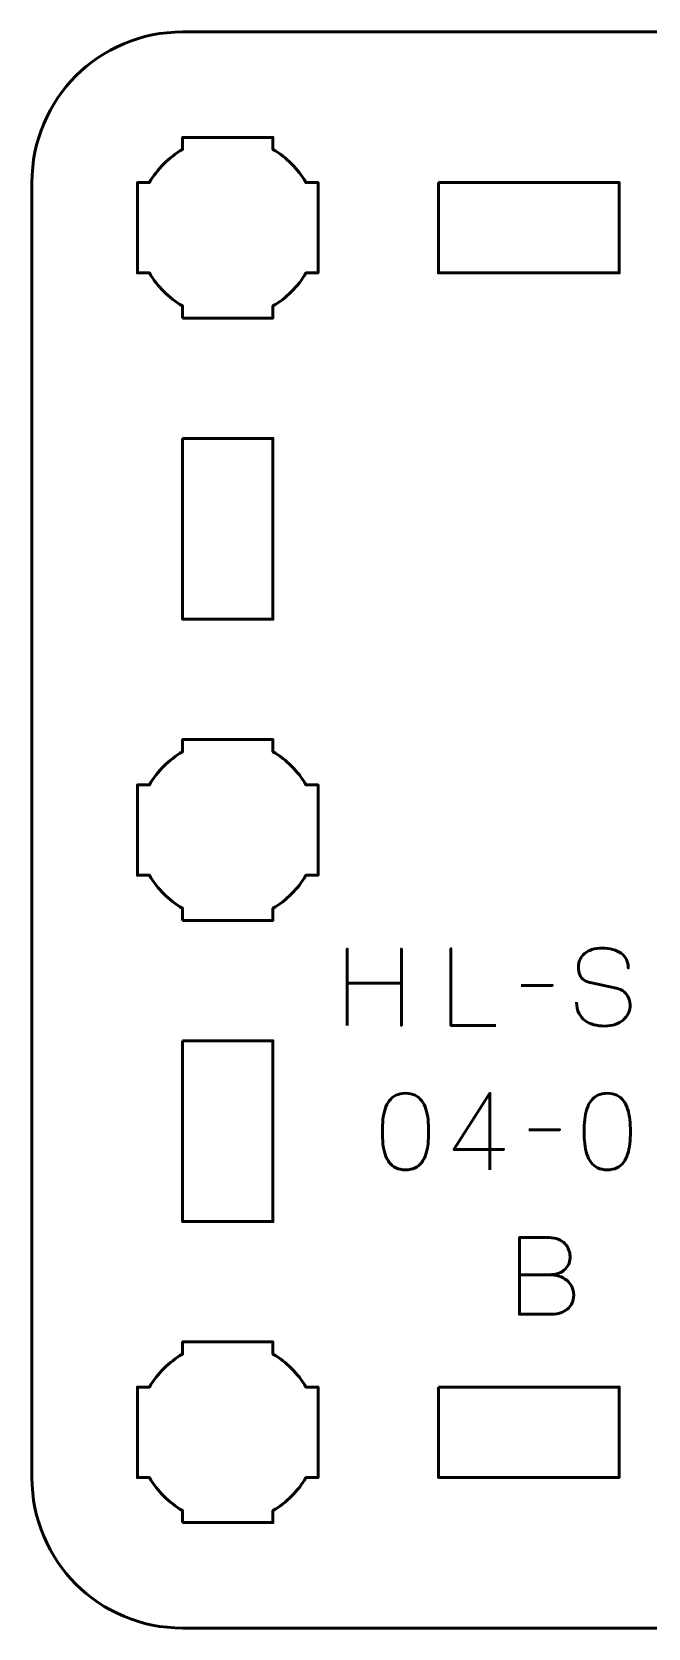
# Model space of a CAD drawing. Header units: centimetres. Extents: x -21.5 to -4.8, y -53.5 to -18.2.
# Drawn here: x -16.15 to -14.1, y -29.5 to -24.2 of the extents above; entities that cross this region are included whole.
import ezdxf

# ---------------------------------------------------------------- set-up
doc = ezdxf.new("R2010")
doc.units = ezdxf.units.CM
doc.header["$MEASUREMENT"] = 0
doc.layers.add('Layer 1', color=7, linetype='Continuous')

msp = doc.modelspace()

# ---------------------------------------------------------------- linework, layer by layer
at = {"layer": 'Layer 1', "lineweight": 53}
for points, knots in [([(-15.64994, -24.19997), (-15.64994, -24.19997), (-5.35004, -24.19997), (-5.35004, -24.19997), (-5.35004, -24.19997), (-5.07304, -24.19997), (-4.84994, -24.42306), (-4.84994, -24.70006), (-4.84994, -24.70006), (-4.84994, -24.70006), (-4.84994, -28.99992), (-4.84994, -28.99992), (-4.84994, -28.99992), (-4.84994, -29.27706), (-5.07304, -29.50002), (-5.35004, -29.50002), (-5.35004, -29.50002), (-5.35004, -29.50002), (-15.64994, -29.50002), (-15.64994, -29.50002), (-15.64994, -29.50002), (-15.92694, -29.50002), (-16.15004, -29.27706), (-16.15004, -28.99992), (-16.15004, -28.99992), (-16.15004, -28.99992), (-16.15004, -24.70006), (-16.15004, -24.70006), (-16.15004, -24.70006), (-16.15004, -24.42306), (-15.92694, -24.19997), (-15.64994, -24.19997)], [0, 0, 0, 0, 0.125, 0.125, 0.125, 0.125, 0.25, 0.25, 0.25, 0.25, 0.375, 0.375, 0.375, 0.375, 0.5, 0.5, 0.5, 0.5, 0.625, 0.625, 0.625, 0.625, 0.75, 0.75, 0.75, 0.75, 0.875, 0.875, 0.875, 0.875, 1, 1, 1, 1]), ([(-15.64995, -25.14999), (-15.64995, -25.14999), (-15.64995, -25.10988), (-15.64995, -25.10988), (-15.64995, -25.10988), (-15.69556, -25.08356), (-15.73348, -25.04553), (-15.7598, -25.00006), (-15.7598, -25.00006), (-15.7598, -25.00006), (-15.80002, -25.00006), (-15.80002, -25.00006), (-15.80002, -25.00006), (-15.80002, -25.00006), (-15.80002, -24.84999), (-15.80002, -24.84999), (-15.80002, -24.84999), (-15.80002, -24.84999), (-15.80002, -24.70006), (-15.80002, -24.70006), (-15.80002, -24.70006), (-15.80002, -24.70006), (-15.7598, -24.70006), (-15.7598, -24.70006), (-15.7598, -24.70006), (-15.73348, -24.65444), (-15.69556, -24.61656), (-15.64995, -24.59024), (-15.64995, -24.59024), (-15.64995, -24.59024), (-15.64995, -24.54999), (-15.64995, -24.54999), (-15.64995, -24.54999), (-15.64995, -24.54999), (-15.50002, -24.54999), (-15.50002, -24.54999), (-15.50002, -24.54999), (-15.50002, -24.54999), (-15.34994, -24.54999), (-15.34994, -24.54999), (-15.34994, -24.54999), (-15.34994, -24.54999), (-15.34994, -24.59024), (-15.34994, -24.59024), (-15.34994, -24.59024), (-15.30447, -24.61656), (-15.26644, -24.65444), (-15.24012, -24.70006), (-15.24012, -24.70006), (-15.24012, -24.70006), (-15.20001, -24.70006), (-15.20001, -24.70006), (-15.20001, -24.70006), (-15.20001, -24.70006), (-15.20001, -24.84999), (-15.20001, -24.84999), (-15.20001, -24.84999), (-15.20001, -24.84999), (-15.20001, -25.00006), (-15.20001, -25.00006), (-15.20001, -25.00006), (-15.20001, -25.00006), (-15.24012, -25.00006), (-15.24012, -25.00006), (-15.24012, -25.00006), (-15.26644, -25.04553), (-15.30447, -25.08356), (-15.34994, -25.10988), (-15.34994, -25.10988), (-15.34994, -25.10988), (-15.34994, -25.14999), (-15.34994, -25.14999), (-15.34994, -25.14999), (-15.34994, -25.14999), (-15.50002, -25.14999), (-15.50002, -25.14999), (-15.50002, -25.14999), (-15.50002, -25.14999), (-15.64995, -25.14999), (-15.64995, -25.14999)], [0, 0, 0, 0, 0.05, 0.05, 0.05, 0.05, 0.1, 0.1, 0.1, 0.1, 0.15, 0.15, 0.15, 0.15, 0.2, 0.2, 0.2, 0.2, 0.25, 0.25, 0.25, 0.25, 0.3, 0.3, 0.3, 0.3, 0.35, 0.35, 0.35, 0.35, 0.4, 0.4, 0.4, 0.4, 0.45, 0.45, 0.45, 0.45, 0.5, 0.5, 0.5, 0.5, 0.55, 0.55, 0.55, 0.55, 0.6, 0.6, 0.6, 0.6, 0.65, 0.65, 0.65, 0.65, 0.7, 0.7, 0.7, 0.7, 0.75, 0.75, 0.75, 0.75, 0.8, 0.8, 0.8, 0.8, 0.85, 0.85, 0.85, 0.85, 0.9, 0.9, 0.9, 0.9, 0.95, 0.95, 0.95, 0.95, 1, 1, 1, 1]), ([(-14.79999, -24.70006), (-14.79999, -24.70006), (-14.19999, -24.70006), (-14.19999, -24.70006), (-14.19999, -24.70006), (-14.19999, -24.70006), (-14.19999, -25.00007), (-14.19999, -25.00007), (-14.19999, -25.00007), (-14.19999, -25.00007), (-14.79999, -25.00007), (-14.79999, -25.00007), (-14.79999, -25.00007), (-14.79999, -25.00007), (-14.79999, -24.70006), (-14.79999, -24.70006)], [0, 0, 0, 0, 0.25, 0.25, 0.25, 0.25, 0.5, 0.5, 0.5, 0.5, 0.75, 0.75, 0.75, 0.75, 1, 1, 1, 1]), ([(-15.64994, -25.55001), (-15.64994, -25.55001), (-15.34994, -25.55001), (-15.34994, -25.55001), (-15.34994, -25.55001), (-15.34994, -25.55001), (-15.34994, -26.15002), (-15.34994, -26.15002), (-15.34994, -26.15002), (-15.34994, -26.15002), (-15.64994, -26.15002), (-15.64994, -26.15002), (-15.64994, -26.15002), (-15.64994, -26.15002), (-15.64994, -25.55001), (-15.64994, -25.55001)], [0, 0, 0, 0, 0.25, 0.25, 0.25, 0.25, 0.5, 0.5, 0.5, 0.5, 0.75, 0.75, 0.75, 0.75, 1, 1, 1, 1]), ([(-15.64995, -27.14999), (-15.64995, -27.14999), (-15.64995, -27.10988), (-15.64995, -27.10988), (-15.64995, -27.10988), (-15.69556, -27.08356), (-15.73348, -27.04553), (-15.7598, -27.00006), (-15.7598, -27.00006), (-15.7598, -27.00006), (-15.80002, -27.00006), (-15.80002, -27.00006), (-15.80002, -27.00006), (-15.80002, -27.00006), (-15.80002, -26.84999), (-15.80002, -26.84999), (-15.80002, -26.84999), (-15.80002, -26.84999), (-15.80002, -26.70006), (-15.80002, -26.70006), (-15.80002, -26.70006), (-15.80002, -26.70006), (-15.7598, -26.70006), (-15.7598, -26.70006), (-15.7598, -26.70006), (-15.73348, -26.65444), (-15.69556, -26.61656), (-15.64995, -26.59024), (-15.64995, -26.59024), (-15.64995, -26.59024), (-15.64995, -26.54999), (-15.64995, -26.54999), (-15.64995, -26.54999), (-15.64995, -26.54999), (-15.50002, -26.54999), (-15.50002, -26.54999), (-15.50002, -26.54999), (-15.50002, -26.54999), (-15.34994, -26.54999), (-15.34994, -26.54999), (-15.34994, -26.54999), (-15.34994, -26.54999), (-15.34994, -26.59024), (-15.34994, -26.59024), (-15.34994, -26.59024), (-15.30447, -26.61656), (-15.26644, -26.65444), (-15.24012, -26.70006), (-15.24012, -26.70006), (-15.24012, -26.70006), (-15.20001, -26.70006), (-15.20001, -26.70006), (-15.20001, -26.70006), (-15.20001, -26.70006), (-15.20001, -26.84999), (-15.20001, -26.84999), (-15.20001, -26.84999), (-15.20001, -26.84999), (-15.20001, -27.00006), (-15.20001, -27.00006), (-15.20001, -27.00006), (-15.20001, -27.00006), (-15.24012, -27.00006), (-15.24012, -27.00006), (-15.24012, -27.00006), (-15.26644, -27.04553), (-15.30447, -27.08356), (-15.34994, -27.10988), (-15.34994, -27.10988), (-15.34994, -27.10988), (-15.34994, -27.14999), (-15.34994, -27.14999), (-15.34994, -27.14999), (-15.34994, -27.14999), (-15.50002, -27.14999), (-15.50002, -27.14999), (-15.50002, -27.14999), (-15.50002, -27.14999), (-15.64995, -27.14999), (-15.64995, -27.14999)], [0, 0, 0, 0, 0.05, 0.05, 0.05, 0.05, 0.1, 0.1, 0.1, 0.1, 0.15, 0.15, 0.15, 0.15, 0.2, 0.2, 0.2, 0.2, 0.25, 0.25, 0.25, 0.25, 0.3, 0.3, 0.3, 0.3, 0.35, 0.35, 0.35, 0.35, 0.4, 0.4, 0.4, 0.4, 0.45, 0.45, 0.45, 0.45, 0.5, 0.5, 0.5, 0.5, 0.55, 0.55, 0.55, 0.55, 0.6, 0.6, 0.6, 0.6, 0.65, 0.65, 0.65, 0.65, 0.7, 0.7, 0.7, 0.7, 0.75, 0.75, 0.75, 0.75, 0.8, 0.8, 0.8, 0.8, 0.85, 0.85, 0.85, 0.85, 0.9, 0.9, 0.9, 0.9, 0.95, 0.95, 0.95, 0.95, 1, 1, 1, 1]), ([(-15.64994, -27.54998), (-15.64994, -27.54998), (-15.34994, -27.54998), (-15.34994, -27.54998), (-15.34994, -27.54998), (-15.34994, -27.54998), (-15.34994, -28.14998), (-15.34994, -28.14998), (-15.34994, -28.14998), (-15.34994, -28.14998), (-15.64994, -28.14998), (-15.64994, -28.14998), (-15.64994, -28.14998), (-15.64994, -28.14998), (-15.64994, -27.54998), (-15.64994, -27.54998)], [0, 0, 0, 0, 0.25, 0.25, 0.25, 0.25, 0.5, 0.5, 0.5, 0.5, 0.75, 0.75, 0.75, 0.75, 1, 1, 1, 1]), ([(-15.64995, -29.14999), (-15.64995, -29.14999), (-15.64995, -29.10988), (-15.64995, -29.10988), (-15.64995, -29.10988), (-15.69556, -29.08356), (-15.73348, -29.04553), (-15.7598, -29.00006), (-15.7598, -29.00006), (-15.7598, -29.00006), (-15.80002, -29.00006), (-15.80002, -29.00006), (-15.80002, -29.00006), (-15.80002, -29.00006), (-15.80002, -28.84999), (-15.80002, -28.84999), (-15.80002, -28.84999), (-15.80002, -28.84999), (-15.80002, -28.70006), (-15.80002, -28.70006), (-15.80002, -28.70006), (-15.80002, -28.70006), (-15.7598, -28.70006), (-15.7598, -28.70006), (-15.7598, -28.70006), (-15.73348, -28.65444), (-15.69556, -28.61656), (-15.64995, -28.59024), (-15.64995, -28.59024), (-15.64995, -28.59024), (-15.64995, -28.54999), (-15.64995, -28.54999), (-15.64995, -28.54999), (-15.64995, -28.54999), (-15.50002, -28.54999), (-15.50002, -28.54999), (-15.50002, -28.54999), (-15.50002, -28.54999), (-15.34994, -28.54999), (-15.34994, -28.54999), (-15.34994, -28.54999), (-15.34994, -28.54999), (-15.34994, -28.59024), (-15.34994, -28.59024), (-15.34994, -28.59024), (-15.30447, -28.61656), (-15.26644, -28.65444), (-15.24012, -28.70006), (-15.24012, -28.70006), (-15.24012, -28.70006), (-15.20001, -28.70006), (-15.20001, -28.70006), (-15.20001, -28.70006), (-15.20001, -28.70006), (-15.20001, -28.84999), (-15.20001, -28.84999), (-15.20001, -28.84999), (-15.20001, -28.84999), (-15.20001, -29.00006), (-15.20001, -29.00006), (-15.20001, -29.00006), (-15.20001, -29.00006), (-15.24012, -29.00006), (-15.24012, -29.00006), (-15.24012, -29.00006), (-15.26644, -29.04553), (-15.30447, -29.08356), (-15.34994, -29.10988), (-15.34994, -29.10988), (-15.34994, -29.10988), (-15.34994, -29.14999), (-15.34994, -29.14999), (-15.34994, -29.14999), (-15.34994, -29.14999), (-15.50002, -29.14999), (-15.50002, -29.14999), (-15.50002, -29.14999), (-15.50002, -29.14999), (-15.64995, -29.14999), (-15.64995, -29.14999)], [0, 0, 0, 0, 0.05, 0.05, 0.05, 0.05, 0.1, 0.1, 0.1, 0.1, 0.15, 0.15, 0.15, 0.15, 0.2, 0.2, 0.2, 0.2, 0.25, 0.25, 0.25, 0.25, 0.3, 0.3, 0.3, 0.3, 0.35, 0.35, 0.35, 0.35, 0.4, 0.4, 0.4, 0.4, 0.45, 0.45, 0.45, 0.45, 0.5, 0.5, 0.5, 0.5, 0.55, 0.55, 0.55, 0.55, 0.6, 0.6, 0.6, 0.6, 0.65, 0.65, 0.65, 0.65, 0.7, 0.7, 0.7, 0.7, 0.75, 0.75, 0.75, 0.75, 0.8, 0.8, 0.8, 0.8, 0.85, 0.85, 0.85, 0.85, 0.9, 0.9, 0.9, 0.9, 0.95, 0.95, 0.95, 0.95, 1, 1, 1, 1]), ([(-14.79999, -28.69993), (-14.79999, -28.69993), (-14.19999, -28.69993), (-14.19999, -28.69993), (-14.19999, -28.69993), (-14.19999, -28.69993), (-14.19999, -28.99992), (-14.19999, -28.99992), (-14.19999, -28.99992), (-14.19999, -28.99992), (-14.79999, -28.99992), (-14.79999, -28.99992), (-14.79999, -28.99992), (-14.79999, -28.99992), (-14.79999, -28.69993), (-14.79999, -28.69993)], [0, 0, 0, 0, 0.25, 0.25, 0.25, 0.25, 0.5, 0.5, 0.5, 0.5, 0.75, 0.75, 0.75, 0.75, 1, 1, 1, 1])]:
    msp.add_open_spline(points, degree=3, knots=knots, dxfattribs=at)
at = {"layer": 'Layer 1', "color": 5, "lineweight": 53}
for points, knots in [([(-14.3416, -27.422), (-14.34148, -27.43606), (-14.33901, -27.44811), (-14.33407, -27.45816), (-14.33407, -27.45816), (-14.32919, -27.46816), (-14.32237, -27.47633), (-14.31379, -27.48268), (-14.31379, -27.48268), (-14.30515, -27.48897), (-14.29521, -27.49362), (-14.28398, -27.49662), (-14.28398, -27.49662), (-14.27281, -27.49956), (-14.26081, -27.50103), (-14.24811, -27.50103), (-14.24811, -27.50103), (-14.2353, -27.50097), (-14.22377, -27.49909), (-14.21348, -27.4955), (-14.21348, -27.4955), (-14.20325, -27.49191), (-14.19449, -27.48709), (-14.18714, -27.48104), (-14.18714, -27.48104), (-14.17985, -27.47498), (-14.17421, -27.46822), (-14.17021, -27.46069), (-14.17021, -27.46069), (-14.16621, -27.45317), (-14.16409, -27.44546), (-14.1638, -27.43753), (-14.1638, -27.43753), (-14.16345, -27.42712), (-14.16497, -27.41759), (-14.16833, -27.40901), (-14.16833, -27.40901), (-14.17168, -27.40043), (-14.17685, -27.39325), (-14.18385, -27.38737), (-14.18385, -27.38737), (-14.19079, -27.38149), (-14.19955, -27.37738), (-14.21001, -27.37508), (-14.21001, -27.37508), (-14.21001, -27.37508), (-14.29644, -27.35639), (-14.29644, -27.35639), (-14.29644, -27.35639), (-14.30456, -27.35468), (-14.31155, -27.3518), (-14.31732, -27.3478), (-14.31732, -27.3478), (-14.32308, -27.34375), (-14.32755, -27.33816), (-14.3306, -27.33099), (-14.3306, -27.33099), (-14.33366, -27.32387), (-14.33525, -27.31482), (-14.33525, -27.30382), (-14.33525, -27.30382), (-14.33525, -27.29547), (-14.33354, -27.28759), (-14.33008, -27.28019), (-14.33008, -27.28019), (-14.32667, -27.27278), (-14.32161, -27.26625), (-14.31496, -27.26049), (-14.31496, -27.26049), (-14.30832, -27.25479), (-14.30009, -27.25032), (-14.29033, -27.24708), (-14.29033, -27.24708), (-14.28051, -27.24379), (-14.26928, -27.24214), (-14.25658, -27.24209), (-14.25658, -27.24209), (-14.24382, -27.24209), (-14.23212, -27.24356), (-14.22142, -27.2465), (-14.22142, -27.2465), (-14.21078, -27.24944), (-14.20155, -27.25367), (-14.19378, -27.25931), (-14.19378, -27.25931), (-14.18602, -27.26496), (-14.18003, -27.2719), (-14.17591, -27.28001), (-14.17591, -27.28001), (-14.17179, -27.28818), (-14.16985, -27.29753), (-14.17015, -27.30806), (-14.17015, -27.30806), (-14.16985, -27.29753), (-14.17179, -27.28818), (-14.17591, -27.28001), (-14.17591, -27.28001), (-14.18003, -27.2719), (-14.18602, -27.26496), (-14.19378, -27.25931), (-14.19378, -27.25931), (-14.20155, -27.25367), (-14.21078, -27.24944), (-14.22142, -27.2465), (-14.22142, -27.2465), (-14.23212, -27.24356), (-14.24382, -27.24209), (-14.25658, -27.24209), (-14.25658, -27.24209), (-14.26928, -27.24214), (-14.28051, -27.24379), (-14.29033, -27.24708), (-14.29033, -27.24708), (-14.30009, -27.25032), (-14.30832, -27.25479), (-14.31496, -27.26049), (-14.31496, -27.26049), (-14.32161, -27.26625), (-14.32667, -27.27278), (-14.33008, -27.28019), (-14.33008, -27.28019), (-14.33354, -27.28759), (-14.33525, -27.29547), (-14.33525, -27.30382), (-14.33525, -27.30382), (-14.33525, -27.31482), (-14.33372, -27.32387), (-14.33078, -27.33093), (-14.33078, -27.33093), (-14.32778, -27.33804), (-14.32337, -27.34357), (-14.31761, -27.34763), (-14.31761, -27.34763), (-14.31185, -27.35162), (-14.30479, -27.35456), (-14.29644, -27.35639), (-14.29644, -27.35639), (-14.29644, -27.35639), (-14.21001, -27.37508), (-14.21001, -27.37508), (-14.21001, -27.37508), (-14.19931, -27.37738), (-14.19049, -27.38149), (-14.18355, -27.38737), (-14.18355, -27.38737), (-14.17656, -27.39325), (-14.17144, -27.40043), (-14.16815, -27.40901), (-14.16815, -27.40901), (-14.16492, -27.41759), (-14.16345, -27.42712), (-14.1638, -27.43753), (-14.1638, -27.43753), (-14.16409, -27.44546), (-14.16621, -27.45317), (-14.17021, -27.46069), (-14.17021, -27.46069), (-14.17421, -27.46822), (-14.17985, -27.47498), (-14.18714, -27.48104), (-14.18714, -27.48104), (-14.19449, -27.48709), (-14.20325, -27.49191), (-14.21348, -27.4955), (-14.21348, -27.4955), (-14.22377, -27.49909), (-14.2353, -27.50097), (-14.24811, -27.50103), (-14.24811, -27.50103), (-14.26081, -27.50103), (-14.27281, -27.49956), (-14.28398, -27.49662), (-14.28398, -27.49662), (-14.29521, -27.49362), (-14.30515, -27.48897), (-14.31379, -27.48268), (-14.31379, -27.48268), (-14.32237, -27.47633), (-14.32919, -27.46816), (-14.33407, -27.45816), (-14.33407, -27.45816), (-14.33901, -27.44811), (-14.34148, -27.43606), (-14.3416, -27.422)], [0, 0, 0, 0, 0.0217391, 0.0217391, 0.0217391, 0.0217391, 0.0434783, 0.0434783, 0.0434783, 0.0434783, 0.0652174, 0.0652174, 0.0652174, 0.0652174, 0.0869565, 0.0869565, 0.0869565, 0.0869565, 0.1086957, 0.1086957, 0.1086957, 0.1086957, 0.1304348, 0.1304348, 0.1304348, 0.1304348, 0.1521739, 0.1521739, 0.1521739, 0.1521739, 0.173913, 0.173913, 0.173913, 0.173913, 0.1956522, 0.1956522, 0.1956522, 0.1956522, 0.2173913, 0.2173913, 0.2173913, 0.2173913, 0.2391304, 0.2391304, 0.2391304, 0.2391304, 0.2608696, 0.2608696, 0.2608696, 0.2608696, 0.2826087, 0.2826087, 0.2826087, 0.2826087, 0.3043478, 0.3043478, 0.3043478, 0.3043478, 0.326087, 0.326087, 0.326087, 0.326087, 0.3478261, 0.3478261, 0.3478261, 0.3478261, 0.3695652, 0.3695652, 0.3695652, 0.3695652, 0.3913043, 0.3913043, 0.3913043, 0.3913043, 0.4130435, 0.4130435, 0.4130435, 0.4130435, 0.4347826, 0.4347826, 0.4347826, 0.4347826, 0.4565217, 0.4565217, 0.4565217, 0.4565217, 0.4782609, 0.4782609, 0.4782609, 0.4782609, 0.5, 0.5, 0.5, 0.5, 0.5217391, 0.5217391, 0.5217391, 0.5217391, 0.5434783, 0.5434783, 0.5434783, 0.5434783, 0.5652174, 0.5652174, 0.5652174, 0.5652174, 0.5869565, 0.5869565, 0.5869565, 0.5869565, 0.6086957, 0.6086957, 0.6086957, 0.6086957, 0.6304348, 0.6304348, 0.6304348, 0.6304348, 0.6521739, 0.6521739, 0.6521739, 0.6521739, 0.673913, 0.673913, 0.673913, 0.673913, 0.6956522, 0.6956522, 0.6956522, 0.6956522, 0.7173913, 0.7173913, 0.7173913, 0.7173913, 0.7391304, 0.7391304, 0.7391304, 0.7391304, 0.7608696, 0.7608696, 0.7608696, 0.7608696, 0.7826087, 0.7826087, 0.7826087, 0.7826087, 0.8043478, 0.8043478, 0.8043478, 0.8043478, 0.826087, 0.826087, 0.826087, 0.826087, 0.8478261, 0.8478261, 0.8478261, 0.8478261, 0.8695652, 0.8695652, 0.8695652, 0.8695652, 0.8913043, 0.8913043, 0.8913043, 0.8913043, 0.9130435, 0.9130435, 0.9130435, 0.9130435, 0.9347826, 0.9347826, 0.9347826, 0.9347826, 0.9565217, 0.9565217, 0.9565217, 0.9565217, 0.9782609, 0.9782609, 0.9782609, 0.9782609, 1, 1, 1, 1]), ([(-15.1029, -27.49891), (-15.1029, -27.49891), (-15.1029, -27.35815), (-15.1029, -27.35815), (-15.1029, -27.35815), (-15.1029, -27.35815), (-14.92333, -27.35815), (-14.92333, -27.35815), (-14.92333, -27.35815), (-14.92333, -27.35815), (-14.92333, -27.49891), (-14.92333, -27.49891), (-14.92333, -27.49891), (-14.92333, -27.49891), (-14.92333, -27.24491), (-14.92333, -27.24491), (-14.92333, -27.24491), (-14.92333, -27.24491), (-14.92333, -27.35815), (-14.92333, -27.35815), (-14.92333, -27.35815), (-14.92333, -27.35815), (-15.1029, -27.35815), (-15.1029, -27.35815), (-15.1029, -27.35815), (-15.1029, -27.35815), (-15.1029, -27.24491), (-15.1029, -27.24491), (-15.1029, -27.24491), (-15.1029, -27.24491), (-15.1029, -27.49891), (-15.1029, -27.49891)], [0, 0, 0, 0, 0.125, 0.125, 0.125, 0.125, 0.25, 0.25, 0.25, 0.25, 0.375, 0.375, 0.375, 0.375, 0.5, 0.5, 0.5, 0.5, 0.625, 0.625, 0.625, 0.625, 0.75, 0.75, 0.75, 0.75, 0.875, 0.875, 0.875, 0.875, 1, 1, 1, 1]), ([(-14.61007, -27.49891), (-14.61007, -27.49891), (-14.75859, -27.49891), (-14.75859, -27.49891), (-14.75859, -27.49891), (-14.75859, -27.49891), (-14.75859, -27.24456), (-14.75859, -27.24456), (-14.75859, -27.24456), (-14.75859, -27.24456), (-14.75859, -27.49891), (-14.75859, -27.49891), (-14.75859, -27.49891), (-14.75859, -27.49891), (-14.61007, -27.49891), (-14.61007, -27.49891)], [0, 0, 0, 0, 0.25, 0.25, 0.25, 0.25, 0.5, 0.5, 0.5, 0.5, 0.75, 0.75, 0.75, 0.75, 1, 1, 1, 1]), ([(-14.52505, -27.36591), (-14.52505, -27.36591), (-14.42239, -27.36591), (-14.42239, -27.36591), (-14.42239, -27.36591), (-14.42239, -27.36591), (-14.52505, -27.36591), (-14.52505, -27.36591)], [0, 0, 0, 0, 0.5, 0.5, 0.5, 0.5, 1, 1, 1, 1]), ([(-14.90957, -27.97833), (-14.89723, -27.97827), (-14.88658, -27.9761), (-14.87771, -27.97186), (-14.87771, -27.97186), (-14.86889, -27.96763), (-14.86154, -27.96157), (-14.85566, -27.95387), (-14.85566, -27.95387), (-14.84984, -27.94611), (-14.84525, -27.93694), (-14.84184, -27.92635), (-14.84184, -27.92635), (-14.83849, -27.91577), (-14.83608, -27.90419), (-14.83473, -27.89149), (-14.83473, -27.89149), (-14.83331, -27.87879), (-14.83261, -27.86544), (-14.83267, -27.85133), (-14.83267, -27.85133), (-14.83261, -27.83728), (-14.83331, -27.82393), (-14.83473, -27.81129), (-14.83473, -27.81129), (-14.83608, -27.79865), (-14.83849, -27.78701), (-14.84184, -27.77642), (-14.84184, -27.77642), (-14.84525, -27.7659), (-14.84984, -27.75673), (-14.85566, -27.74891), (-14.85566, -27.74891), (-14.86154, -27.74114), (-14.86889, -27.73509), (-14.87771, -27.73085), (-14.87771, -27.73085), (-14.88658, -27.72656), (-14.89723, -27.72439), (-14.90957, -27.72433), (-14.90957, -27.72433), (-14.92192, -27.72439), (-14.93256, -27.72656), (-14.94144, -27.73085), (-14.94144, -27.73085), (-14.95026, -27.73509), (-14.95761, -27.74114), (-14.96349, -27.74891), (-14.96349, -27.74891), (-14.96931, -27.75673), (-14.9739, -27.7659), (-14.97731, -27.77642), (-14.97731, -27.77642), (-14.98066, -27.78701), (-14.98307, -27.79865), (-14.98442, -27.81129), (-14.98442, -27.81129), (-14.98583, -27.82393), (-14.98654, -27.83728), (-14.98648, -27.85133), (-14.98648, -27.85133), (-14.98654, -27.86544), (-14.98583, -27.87879), (-14.98442, -27.89149), (-14.98442, -27.89149), (-14.98307, -27.90419), (-14.98066, -27.91577), (-14.97731, -27.92635), (-14.97731, -27.92635), (-14.9739, -27.93694), (-14.96931, -27.94611), (-14.96349, -27.95387), (-14.96349, -27.95387), (-14.95761, -27.96157), (-14.95026, -27.96763), (-14.94144, -27.97186), (-14.94144, -27.97186), (-14.93256, -27.9761), (-14.92192, -27.97827), (-14.90957, -27.97833)], [0, 0, 0, 0, 0.05, 0.05, 0.05, 0.05, 0.1, 0.1, 0.1, 0.1, 0.15, 0.15, 0.15, 0.15, 0.2, 0.2, 0.2, 0.2, 0.25, 0.25, 0.25, 0.25, 0.3, 0.3, 0.3, 0.3, 0.35, 0.35, 0.35, 0.35, 0.4, 0.4, 0.4, 0.4, 0.45, 0.45, 0.45, 0.45, 0.5, 0.5, 0.5, 0.5, 0.55, 0.55, 0.55, 0.55, 0.6, 0.6, 0.6, 0.6, 0.65, 0.65, 0.65, 0.65, 0.7, 0.7, 0.7, 0.7, 0.75, 0.75, 0.75, 0.75, 0.8, 0.8, 0.8, 0.8, 0.85, 0.85, 0.85, 0.85, 0.9, 0.9, 0.9, 0.9, 0.95, 0.95, 0.95, 0.95, 1, 1, 1, 1]), ([(-14.90957, -27.97833), (-14.89723, -27.97827), (-14.88658, -27.9761), (-14.87771, -27.97186), (-14.87771, -27.97186), (-14.86889, -27.96763), (-14.86154, -27.96157), (-14.85566, -27.95387), (-14.85566, -27.95387), (-14.84984, -27.94611), (-14.84525, -27.93694), (-14.84184, -27.92635), (-14.84184, -27.92635), (-14.83849, -27.91577), (-14.83608, -27.90419), (-14.83473, -27.89149), (-14.83473, -27.89149), (-14.83331, -27.87879), (-14.83261, -27.86544), (-14.83267, -27.85133), (-14.83267, -27.85133), (-14.83261, -27.83728), (-14.83331, -27.82393), (-14.83473, -27.81129), (-14.83473, -27.81129), (-14.83608, -27.79865), (-14.83849, -27.78701), (-14.84184, -27.77642), (-14.84184, -27.77642), (-14.84525, -27.7659), (-14.84984, -27.75673), (-14.85566, -27.74891), (-14.85566, -27.74891), (-14.86154, -27.74114), (-14.86889, -27.73509), (-14.87771, -27.73085), (-14.87771, -27.73085), (-14.88658, -27.72656), (-14.89723, -27.72439), (-14.90957, -27.72433), (-14.90957, -27.72433), (-14.92192, -27.72439), (-14.93256, -27.72656), (-14.94144, -27.73085), (-14.94144, -27.73085), (-14.95026, -27.73509), (-14.95761, -27.74114), (-14.96349, -27.74891), (-14.96349, -27.74891), (-14.96931, -27.75673), (-14.9739, -27.7659), (-14.97731, -27.77642), (-14.97731, -27.77642), (-14.98066, -27.78701), (-14.98307, -27.79865), (-14.98442, -27.81129), (-14.98442, -27.81129), (-14.98583, -27.82393), (-14.98654, -27.83728), (-14.98648, -27.85133), (-14.98648, -27.85133), (-14.98654, -27.86544), (-14.98583, -27.87879), (-14.98442, -27.89149), (-14.98442, -27.89149), (-14.98307, -27.90419), (-14.98066, -27.91577), (-14.97731, -27.92635), (-14.97731, -27.92635), (-14.9739, -27.93694), (-14.96931, -27.94611), (-14.96349, -27.95387), (-14.96349, -27.95387), (-14.95761, -27.96157), (-14.95026, -27.96763), (-14.94144, -27.97186), (-14.94144, -27.97186), (-14.93256, -27.9761), (-14.92192, -27.97827), (-14.90957, -27.97833)], [0, 0, 0, 0, 0.05, 0.05, 0.05, 0.05, 0.1, 0.1, 0.1, 0.1, 0.15, 0.15, 0.15, 0.15, 0.2, 0.2, 0.2, 0.2, 0.25, 0.25, 0.25, 0.25, 0.3, 0.3, 0.3, 0.3, 0.35, 0.35, 0.35, 0.35, 0.4, 0.4, 0.4, 0.4, 0.45, 0.45, 0.45, 0.45, 0.5, 0.5, 0.5, 0.5, 0.55, 0.55, 0.55, 0.55, 0.6, 0.6, 0.6, 0.6, 0.65, 0.65, 0.65, 0.65, 0.7, 0.7, 0.7, 0.7, 0.75, 0.75, 0.75, 0.75, 0.8, 0.8, 0.8, 0.8, 0.85, 0.85, 0.85, 0.85, 0.9, 0.9, 0.9, 0.9, 0.95, 0.95, 0.95, 0.95, 1, 1, 1, 1]), ([(-14.62911, -27.97833), (-14.62911, -27.97833), (-14.62911, -27.72398), (-14.62911, -27.72398), (-14.62911, -27.72398), (-14.62911, -27.72398), (-14.74906, -27.9106), (-14.74906, -27.9106), (-14.74906, -27.9106), (-14.74906, -27.9106), (-14.58396, -27.9106), (-14.58396, -27.9106), (-14.58396, -27.9106), (-14.58396, -27.9106), (-14.74906, -27.9106), (-14.74906, -27.9106), (-14.74906, -27.9106), (-14.74906, -27.9106), (-14.62911, -27.72398), (-14.62911, -27.72398), (-14.62911, -27.72398), (-14.62911, -27.72398), (-14.62911, -27.97833), (-14.62911, -27.97833)], [0, 0, 0, 0, 0.1666667, 0.1666667, 0.1666667, 0.1666667, 0.3333333, 0.3333333, 0.3333333, 0.3333333, 0.5, 0.5, 0.5, 0.5, 0.6666667, 0.6666667, 0.6666667, 0.6666667, 0.8333333, 0.8333333, 0.8333333, 0.8333333, 1, 1, 1, 1]), ([(-14.23964, -27.97833), (-14.2273, -27.97827), (-14.21665, -27.9761), (-14.20778, -27.97186), (-14.20778, -27.97186), (-14.19896, -27.96763), (-14.19161, -27.96157), (-14.18573, -27.95387), (-14.18573, -27.95387), (-14.17991, -27.94611), (-14.17532, -27.93694), (-14.17191, -27.92635), (-14.17191, -27.92635), (-14.16856, -27.91577), (-14.16615, -27.90419), (-14.1648, -27.89149), (-14.1648, -27.89149), (-14.16338, -27.87879), (-14.16268, -27.86544), (-14.16274, -27.85133), (-14.16274, -27.85133), (-14.16268, -27.83728), (-14.16338, -27.82393), (-14.1648, -27.81129), (-14.1648, -27.81129), (-14.16615, -27.79865), (-14.16856, -27.78701), (-14.17191, -27.77642), (-14.17191, -27.77642), (-14.17532, -27.7659), (-14.17991, -27.75673), (-14.18573, -27.74891), (-14.18573, -27.74891), (-14.19161, -27.74114), (-14.19896, -27.73509), (-14.20778, -27.73085), (-14.20778, -27.73085), (-14.21665, -27.72656), (-14.2273, -27.72439), (-14.23964, -27.72433), (-14.23964, -27.72433), (-14.25199, -27.72439), (-14.26263, -27.72656), (-14.27151, -27.73085), (-14.27151, -27.73085), (-14.28033, -27.73509), (-14.28768, -27.74114), (-14.29356, -27.74891), (-14.29356, -27.74891), (-14.29938, -27.75673), (-14.30397, -27.7659), (-14.30738, -27.77642), (-14.30738, -27.77642), (-14.31073, -27.78701), (-14.31314, -27.79865), (-14.31449, -27.81129), (-14.31449, -27.81129), (-14.3159, -27.82393), (-14.31661, -27.83728), (-14.31655, -27.85133), (-14.31655, -27.85133), (-14.31661, -27.86544), (-14.3159, -27.87879), (-14.31449, -27.89149), (-14.31449, -27.89149), (-14.31314, -27.90419), (-14.31073, -27.91577), (-14.30738, -27.92635), (-14.30738, -27.92635), (-14.30397, -27.93694), (-14.29938, -27.94611), (-14.29356, -27.95387), (-14.29356, -27.95387), (-14.28768, -27.96157), (-14.28033, -27.96763), (-14.27151, -27.97186), (-14.27151, -27.97186), (-14.26263, -27.9761), (-14.25199, -27.97827), (-14.23964, -27.97833)], [0, 0, 0, 0, 0.05, 0.05, 0.05, 0.05, 0.1, 0.1, 0.1, 0.1, 0.15, 0.15, 0.15, 0.15, 0.2, 0.2, 0.2, 0.2, 0.25, 0.25, 0.25, 0.25, 0.3, 0.3, 0.3, 0.3, 0.35, 0.35, 0.35, 0.35, 0.4, 0.4, 0.4, 0.4, 0.45, 0.45, 0.45, 0.45, 0.5, 0.5, 0.5, 0.5, 0.55, 0.55, 0.55, 0.55, 0.6, 0.6, 0.6, 0.6, 0.65, 0.65, 0.65, 0.65, 0.7, 0.7, 0.7, 0.7, 0.75, 0.75, 0.75, 0.75, 0.8, 0.8, 0.8, 0.8, 0.85, 0.85, 0.85, 0.85, 0.9, 0.9, 0.9, 0.9, 0.95, 0.95, 0.95, 0.95, 1, 1, 1, 1]), ([(-14.23964, -27.97833), (-14.2273, -27.97827), (-14.21665, -27.9761), (-14.20778, -27.97186), (-14.20778, -27.97186), (-14.19896, -27.96763), (-14.19161, -27.96157), (-14.18573, -27.95387), (-14.18573, -27.95387), (-14.17991, -27.94611), (-14.17532, -27.93694), (-14.17191, -27.92635), (-14.17191, -27.92635), (-14.16856, -27.91577), (-14.16615, -27.90419), (-14.1648, -27.89149), (-14.1648, -27.89149), (-14.16338, -27.87879), (-14.16268, -27.86544), (-14.16274, -27.85133), (-14.16274, -27.85133), (-14.16268, -27.83728), (-14.16338, -27.82393), (-14.1648, -27.81129), (-14.1648, -27.81129), (-14.16615, -27.79865), (-14.16856, -27.78701), (-14.17191, -27.77642), (-14.17191, -27.77642), (-14.17532, -27.7659), (-14.17991, -27.75673), (-14.18573, -27.74891), (-14.18573, -27.74891), (-14.19161, -27.74114), (-14.19896, -27.73509), (-14.20778, -27.73085), (-14.20778, -27.73085), (-14.21665, -27.72656), (-14.2273, -27.72439), (-14.23964, -27.72433), (-14.23964, -27.72433), (-14.25199, -27.72439), (-14.26263, -27.72656), (-14.27151, -27.73085), (-14.27151, -27.73085), (-14.28033, -27.73509), (-14.28768, -27.74114), (-14.29356, -27.74891), (-14.29356, -27.74891), (-14.29938, -27.75673), (-14.30397, -27.7659), (-14.30738, -27.77642), (-14.30738, -27.77642), (-14.31073, -27.78701), (-14.31314, -27.79865), (-14.31449, -27.81129), (-14.31449, -27.81129), (-14.3159, -27.82393), (-14.31661, -27.83728), (-14.31655, -27.85133), (-14.31655, -27.85133), (-14.31661, -27.86544), (-14.3159, -27.87879), (-14.31449, -27.89149), (-14.31449, -27.89149), (-14.31314, -27.90419), (-14.31073, -27.91577), (-14.30738, -27.92635), (-14.30738, -27.92635), (-14.30397, -27.93694), (-14.29938, -27.94611), (-14.29356, -27.95387), (-14.29356, -27.95387), (-14.28768, -27.96157), (-14.28033, -27.96763), (-14.27151, -27.97186), (-14.27151, -27.97186), (-14.26263, -27.9761), (-14.25199, -27.97827), (-14.23964, -27.97833)], [0, 0, 0, 0, 0.05, 0.05, 0.05, 0.05, 0.1, 0.1, 0.1, 0.1, 0.15, 0.15, 0.15, 0.15, 0.2, 0.2, 0.2, 0.2, 0.25, 0.25, 0.25, 0.25, 0.3, 0.3, 0.3, 0.3, 0.35, 0.35, 0.35, 0.35, 0.4, 0.4, 0.4, 0.4, 0.45, 0.45, 0.45, 0.45, 0.5, 0.5, 0.5, 0.5, 0.55, 0.55, 0.55, 0.55, 0.6, 0.6, 0.6, 0.6, 0.65, 0.65, 0.65, 0.65, 0.7, 0.7, 0.7, 0.7, 0.75, 0.75, 0.75, 0.75, 0.8, 0.8, 0.8, 0.8, 0.85, 0.85, 0.85, 0.85, 0.9, 0.9, 0.9, 0.9, 0.95, 0.95, 0.95, 0.95, 1, 1, 1, 1]), ([(-14.5, -27.84533), (-14.5, -27.84533), (-14.39734, -27.84533), (-14.39734, -27.84533), (-14.39734, -27.84533), (-14.39734, -27.84533), (-14.5, -27.84533), (-14.5, -27.84533)], [0, 0, 0, 0, 0.5, 0.5, 0.5, 0.5, 1, 1, 1, 1]), ([(-14.53122, -28.32687), (-14.53122, -28.32687), (-14.4335, -28.32687), (-14.4335, -28.32687), (-14.4335, -28.32687), (-14.4208, -28.32681), (-14.40998, -28.32505), (-14.40087, -28.32158), (-14.40087, -28.32158), (-14.39181, -28.31817), (-14.38446, -28.31352), (-14.37876, -28.3077), (-14.37876, -28.3077), (-14.37306, -28.30188), (-14.36894, -28.29529), (-14.36635, -28.288), (-14.36635, -28.288), (-14.36383, -28.28077), (-14.36265, -28.27325), (-14.36294, -28.26548), (-14.36294, -28.26548), (-14.3633, -28.25772), (-14.36494, -28.2502), (-14.36788, -28.24285), (-14.36788, -28.24285), (-14.37076, -28.2355), (-14.37511, -28.22885), (-14.38082, -28.22292), (-14.38082, -28.22292), (-14.38652, -28.21698), (-14.39364, -28.21227), (-14.40228, -28.2088), (-14.40228, -28.2088), (-14.41092, -28.20528), (-14.42109, -28.20345), (-14.43279, -28.2034), (-14.43279, -28.2034), (-14.43279, -28.2034), (-14.53122, -28.2034), (-14.53122, -28.2034), (-14.53122, -28.2034), (-14.53122, -28.2034), (-14.53122, -28.45775), (-14.53122, -28.45775), (-14.53122, -28.45775), (-14.53122, -28.45775), (-14.42292, -28.45775), (-14.42292, -28.45775), (-14.42292, -28.45775), (-14.4128, -28.45775), (-14.4034, -28.45628), (-14.39469, -28.4534), (-14.39469, -28.4534), (-14.38599, -28.45046), (-14.37841, -28.44628), (-14.37182, -28.4407), (-14.37182, -28.4407), (-14.3653, -28.43517), (-14.36018, -28.42847), (-14.35653, -28.42053), (-14.35653, -28.42053), (-14.35289, -28.41259), (-14.35101, -28.4036), (-14.35095, -28.39354), (-14.35095, -28.39354), (-14.35118, -28.38343), (-14.3533, -28.37432), (-14.35736, -28.36614), (-14.35736, -28.36614), (-14.36141, -28.35797), (-14.36706, -28.35098), (-14.37435, -28.3451), (-14.37435, -28.3451), (-14.38164, -28.33927), (-14.39034, -28.33475), (-14.40034, -28.33163), (-14.40034, -28.33163), (-14.41033, -28.32851), (-14.42139, -28.32693), (-14.4335, -28.32687), (-14.4335, -28.32687), (-14.42139, -28.32693), (-14.41033, -28.32851), (-14.40034, -28.33163), (-14.40034, -28.33163), (-14.39034, -28.33475), (-14.38164, -28.33927), (-14.37435, -28.3451), (-14.37435, -28.3451), (-14.36706, -28.35098), (-14.36141, -28.35797), (-14.35736, -28.36614), (-14.35736, -28.36614), (-14.3533, -28.37432), (-14.35118, -28.38343), (-14.35095, -28.39354), (-14.35095, -28.39354), (-14.35101, -28.4036), (-14.35289, -28.41259), (-14.35653, -28.42053), (-14.35653, -28.42053), (-14.36018, -28.42847), (-14.3653, -28.43517), (-14.37182, -28.4407), (-14.37182, -28.4407), (-14.37841, -28.44628), (-14.38599, -28.45046), (-14.39469, -28.4534), (-14.39469, -28.4534), (-14.4034, -28.45628), (-14.4128, -28.45775), (-14.42292, -28.45775), (-14.42292, -28.45775), (-14.42292, -28.45775), (-14.53122, -28.45775), (-14.53122, -28.45775), (-14.53122, -28.45775), (-14.53122, -28.45775), (-14.53122, -28.2034), (-14.53122, -28.2034), (-14.53122, -28.2034), (-14.53122, -28.2034), (-14.43279, -28.2034), (-14.43279, -28.2034), (-14.43279, -28.2034), (-14.42109, -28.20345), (-14.41092, -28.20528), (-14.40228, -28.2088), (-14.40228, -28.2088), (-14.39364, -28.21227), (-14.38652, -28.21698), (-14.38082, -28.22292), (-14.38082, -28.22292), (-14.37511, -28.22885), (-14.37076, -28.2355), (-14.36788, -28.24285), (-14.36788, -28.24285), (-14.36494, -28.2502), (-14.3633, -28.25772), (-14.36294, -28.26548), (-14.36294, -28.26548), (-14.36265, -28.27325), (-14.36383, -28.28077), (-14.36635, -28.288), (-14.36635, -28.288), (-14.36894, -28.29529), (-14.37306, -28.30188), (-14.37876, -28.3077), (-14.37876, -28.3077), (-14.38446, -28.31352), (-14.39181, -28.31817), (-14.40087, -28.32158), (-14.40087, -28.32158), (-14.40998, -28.32505), (-14.4208, -28.32681), (-14.4335, -28.32687), (-14.4335, -28.32687), (-14.4335, -28.32687), (-14.53122, -28.32687), (-14.53122, -28.32687)], [0, 0, 0, 0, 0.025, 0.025, 0.025, 0.025, 0.05, 0.05, 0.05, 0.05, 0.075, 0.075, 0.075, 0.075, 0.1, 0.1, 0.1, 0.1, 0.125, 0.125, 0.125, 0.125, 0.15, 0.15, 0.15, 0.15, 0.175, 0.175, 0.175, 0.175, 0.2, 0.2, 0.2, 0.2, 0.225, 0.225, 0.225, 0.225, 0.25, 0.25, 0.25, 0.25, 0.275, 0.275, 0.275, 0.275, 0.3, 0.3, 0.3, 0.3, 0.325, 0.325, 0.325, 0.325, 0.35, 0.35, 0.35, 0.35, 0.375, 0.375, 0.375, 0.375, 0.4, 0.4, 0.4, 0.4, 0.425, 0.425, 0.425, 0.425, 0.45, 0.45, 0.45, 0.45, 0.475, 0.475, 0.475, 0.475, 0.5, 0.5, 0.5, 0.5, 0.525, 0.525, 0.525, 0.525, 0.55, 0.55, 0.55, 0.55, 0.575, 0.575, 0.575, 0.575, 0.6, 0.6, 0.6, 0.6, 0.625, 0.625, 0.625, 0.625, 0.65, 0.65, 0.65, 0.65, 0.675, 0.675, 0.675, 0.675, 0.7, 0.7, 0.7, 0.7, 0.725, 0.725, 0.725, 0.725, 0.75, 0.75, 0.75, 0.75, 0.775, 0.775, 0.775, 0.775, 0.8, 0.8, 0.8, 0.8, 0.825, 0.825, 0.825, 0.825, 0.85, 0.85, 0.85, 0.85, 0.875, 0.875, 0.875, 0.875, 0.9, 0.9, 0.9, 0.9, 0.925, 0.925, 0.925, 0.925, 0.95, 0.95, 0.95, 0.95, 0.975, 0.975, 0.975, 0.975, 1, 1, 1, 1])]:
    msp.add_open_spline(points, degree=3, knots=knots, dxfattribs=at)

doc.saveas('drawing.dxf')
